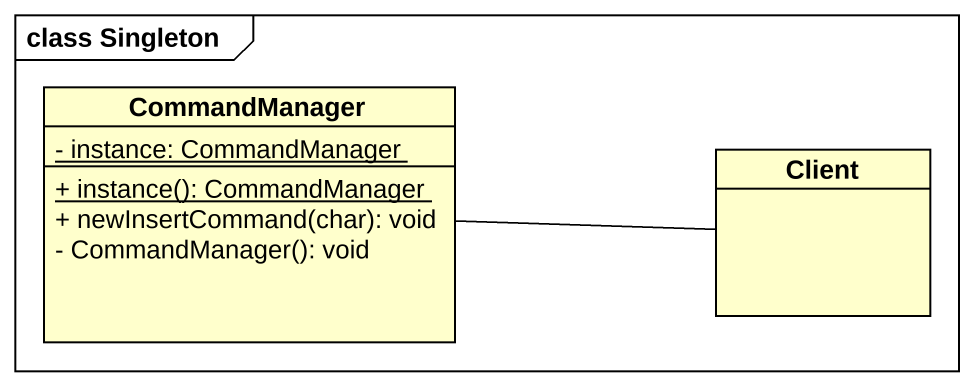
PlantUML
@startuml
mainframe class Singleton
hide circle
hide empty members
skinparam classAttributeIconSize 0
class CommandManager {
  {static} - instance: CommandManager
  {static} + instance(): CommandManager
  + newInsertCommand(char): void
  - CommandManager(): void
}
class Client
Client -left- CommandManager
@enduml
